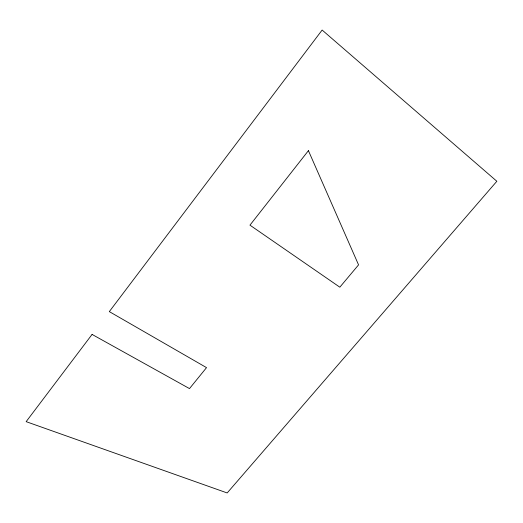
<?xml version="1.0" encoding="UTF-8"?>
<svg xmlns="http://www.w3.org/2000/svg" width="523" height="523" viewBox="0 0 523 523"><rect width="100%" height="100%" fill="white"/><g stroke="black" fill="none" stroke-linecap="round" stroke-linejoin="round"><path stroke-width="0.78" d="M92.081 334.419L26.15 421.656L227.178 492.954L496.85 181.272L322.135 30.046L109.32 311.61L206.533 367.63L189.496 388.596L92.081 334.419M308.42 150.657L249.955 225.151L339.832 287.186L358.562 264.873L308.42 150.657"/></g></svg>
